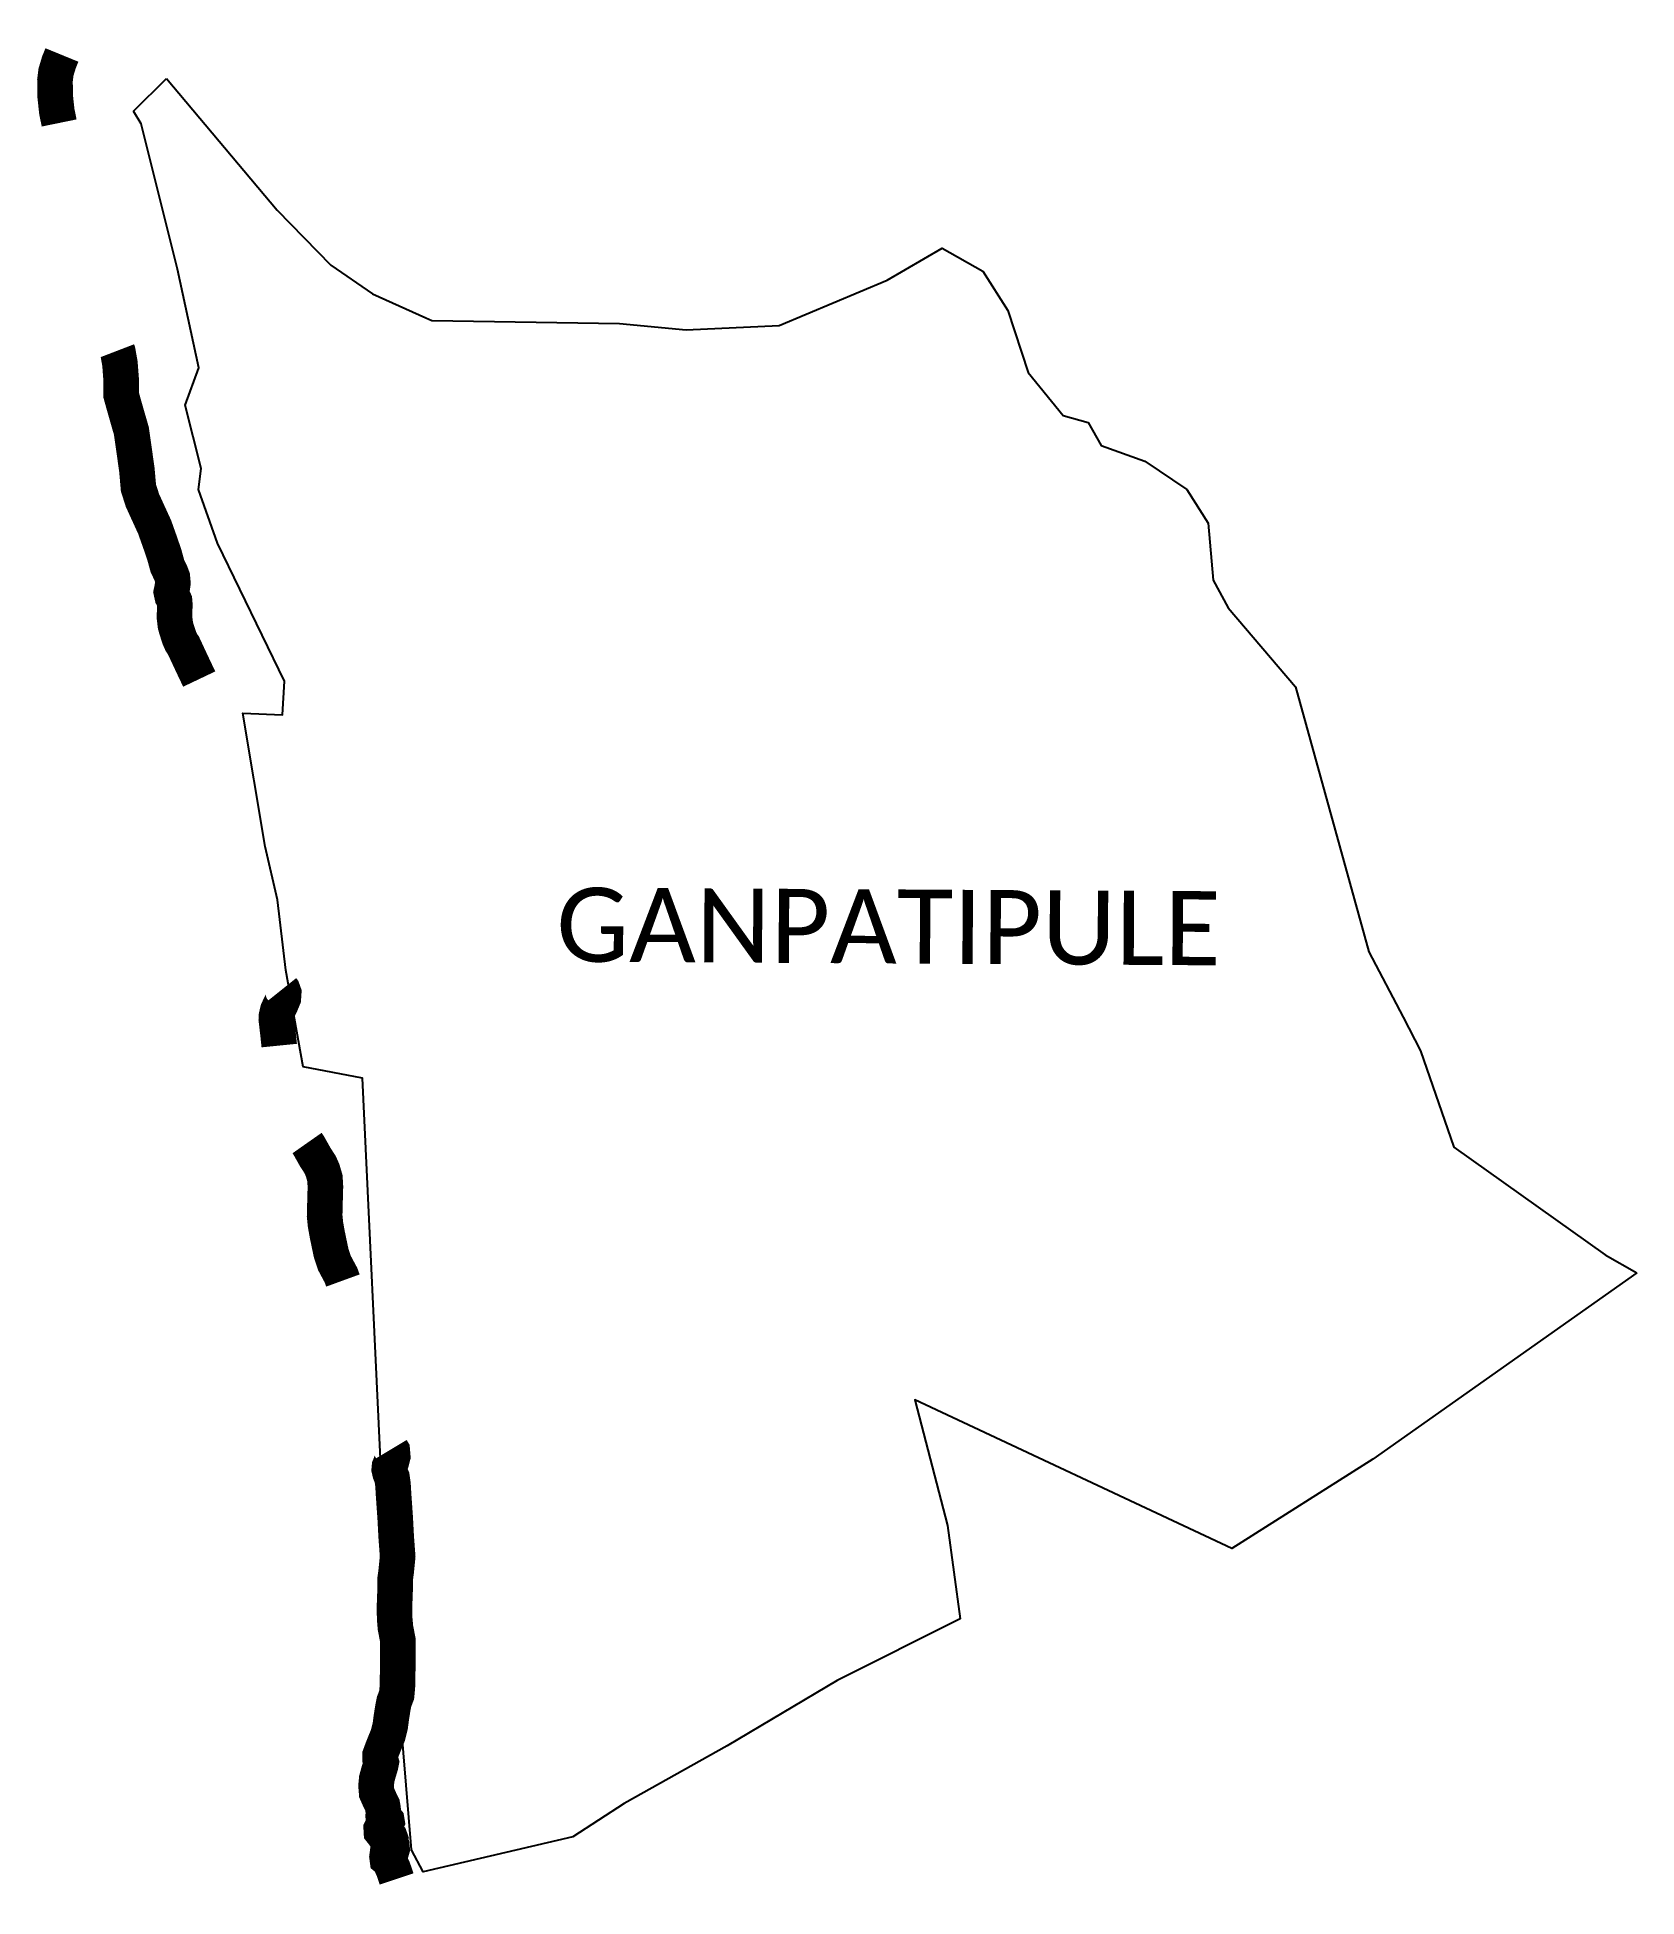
# Model space of a CAD drawing. Header units: metres. Extents: x 315282 to 317530, y 1894956 to 1897568.
import ezdxf

# ---------------------------------------------------------------- set-up
doc = ezdxf.new("R2010")
doc.units = ezdxf.units.M
for name, color, linetype in [('NATURALLY PROTECTED', 3, 'Continuous'), ('village', 3, 'Continuous'), ('VILLAGE NAME', 250, 'Continuous')]:
    doc.layers.add(name, color=color, linetype=linetype)
doc.styles.get("Standard").update_dxf_attribs({"font": 'calibri.ttf'})

msp = doc.modelspace()

# ---------------------------------------------------------------- linework, layer by layer
at = {"layer": 'NATURALLY PROTECTED', "color": 116, "true_color": 0x136734, "const_width": 50, "flags": 128}
for points in [[(315317.1, 1897543.5), (315313, 1897533.5), (315308.8, 1897519.6), (315307.3, 1897507.9), (315307.7, 1897484.7), (315309.9, 1897464.1), (315313.2, 1897448)], [(315395.1, 1897128.2), (315395.6, 1897126.9), (315398.6, 1897110), (315400.2, 1897089.1), (315400.2, 1897066.3), (315404.2, 1897051.8), (315414.7, 1897015.3), (315422.4, 1896960.8), (315424.6, 1896935.5), (315430.2, 1896917.9), (315447.4, 1896880.3), (315455.6, 1896857.2), (315460.9, 1896841.7), (315465.3, 1896825.6), (315470, 1896815.8), (315472.2, 1896810), (315473, 1896801.6), (315471.9, 1896794.3), (315470.8, 1896789.1), (315472.1, 1896783.1), (315473.5, 1896780.7), (315475.3, 1896776.6), (315475.7, 1896771.8), (315475.5, 1896764.3), (315475.3, 1896753), (315476.5, 1896742.8), (315478.1, 1896736.9), (315482.1, 1896724.6), (315484.8, 1896718.5), (315487.8, 1896714.1), (315500.2, 1896687.5), (315510, 1896666.9)], [(315626.7, 1896231.2), (315627.1, 1896230.7), (315628.7, 1896226.2), (315628.2, 1896218.8), (315624.7, 1896210.4), (315620.4, 1896201.5), (315619, 1896195.5), (315618.4, 1896192.5), (315618.3, 1896189), (315618.9, 1896184), (315619.9, 1896175.4), (315621.2, 1896164), (315622.4, 1896152.1)], [(315661.5, 1896015.2), (315663.6, 1896012.2), (315673.5, 1895994.6), (315679.6, 1895985.4), (315683.4, 1895976.9), (315686.6, 1895965.8), (315687.3, 1895953.8), (315686.7, 1895932.6), (315686.2, 1895913), (315687.4, 1895900.8), (315690, 1895886.3), (315695.4, 1895860.5), (315699.9, 1895846.9), (315709.2, 1895829.5), (315711.9, 1895822.1)], [(315780, 1895585.3), (315781.2, 1895583.3), (315781.9, 1895575), (315779.6, 1895566.2), (315777.4, 1895560.9), (315777, 1895556.7), (315778.3, 1895551.4), (315780.8, 1895545.5), (315782.2, 1895535.8), (315783.2, 1895519.3), (315784.5, 1895500.8), (315785.3, 1895489.5), (315786.8, 1895461.4), (315788.8, 1895434.3), (315786.6, 1895412.5), (315785.2, 1895402.2), (315785.2, 1895387.1), (315784.4, 1895365.4), (315784.5, 1895353.1), (315784.7, 1895345.8), (315785.2, 1895340.6), (315785.6, 1895335.1), (315789, 1895317.3), (315789.1, 1895307.2), (315789.2, 1895289.4), (315788.4, 1895250.8), (315787.3, 1895239.7), (315783.9, 1895230.8), (315782.3, 1895223.2), (315779.8, 1895207.5), (315778.4, 1895196.4), (315775.1, 1895183.3), (315770.7, 1895172.5), (315767.3, 1895164), (315764.1, 1895155.3), (315764.1, 1895150.2), (315765.7, 1895145.1), (315764.9, 1895141.1), (315761.9, 1895131.1), (315759.4, 1895121.9), (315758.5, 1895112.4), (315759.3, 1895102.5), (315763.8, 1895092.4), (315767.4, 1895085), (315768.3, 1895079.9), (315768.7, 1895075.2), (315768.6, 1895071.7), (315768.5, 1895069.5), (315768.6, 1895068.3), (315769.6, 1895066.9), (315772.2, 1895065.1), (315773.5, 1895063.5), (315773.7, 1895062.3), (315773.2, 1895061.3), (315771.8, 1895059.8), (315768.2, 1895056.4), (315765.8, 1895051.8), (315766, 1895048.1), (315767.5, 1895046.2), (315773.2, 1895043.8), (315776.5, 1895041.7), (315777.8, 1895040.2), (315778.7, 1895037.7), (315778, 1895034.1), (315778.5, 1895029.5), (315780.7, 1895026.4), (315781, 1895023.8), (315780.2, 1895021.1), (315778.7, 1895018.7), (315776.2, 1895017.6), (315774.3, 1895015.8), (315773.9, 1895012.8), (315774.3, 1895009.8), (315778.1, 1895006.7), (315780.1, 1895000.7), (315782.2, 1894996.4), (315784.5, 1894990), (315786.2, 1894984.8), (315787.3, 1894981.5)]]:
    msp.add_lwpolyline(points, dxfattribs=at)
at = {"layer": 'village', "flags": 128}
msp.add_lwpolyline([(315417.6, 1897464.7), (315464, 1897510.6)], dxfattribs=at)
at = {"layer": 'village', "color": 3, "true_color": 0x00ff00}
for points in [[(315464, 1897510.6, 0), (315619.7, 1897325.7, 0), (315694.7, 1897248.3, 0), (315753.3, 1897207.9, 0), (315828.4, 1897174.3, 0), (315836.6, 1897170.6, 0), (316100.6, 1897166.4, 0), (316194.3, 1897157.6, 0), (316325, 1897163.6, 0), (316476.8, 1897227.4, 0), (316554, 1897272, 0), (316611.2, 1897240, 0), (316645.9, 1897184.7, 0), (316674.6, 1897097.7, 0), (316723.7, 1897036.9, 0), (316758.9, 1897027.3, 0), (316777.2, 1896995, 0), (316838.6, 1896973.1, 0), (316897.5, 1896933.1, 0), (316927.6, 1896885.7, 0), (316934.6, 1896805.6, 0), (316955.7, 1896767.1, 0), (317050.5, 1896656, 0), (317153.4, 1896283.9, 0), (317201.8, 1896191.9, 0), (317225.8, 1896144.8, 0), (317272.6, 1896009.4, 0), (317485.3, 1895858.4, 0), (317529.9, 1895833.1, 0)], [(317529.9, 1895833.1, 0), (317158.9, 1895571.1, 0), (316961, 1895445.7, 0), (316515.5, 1895654.6, 0), (316561.5, 1895478, 0), (316579.1, 1895347.1, 0), (316406.3, 1895260.1, 0), (316252, 1895168.4, 0), (316107.2, 1895087.5, 0), (316034.7, 1895040.7, 0), (315824.5, 1894991.4, 0), (315808.3, 1895022.6, 0), (315767.2, 1895522, 0), (315739.6, 1896106.2, 0), (315656, 1896122.4, 0), (315631.6, 1896257.8, 0), (315620, 1896356.7, 0), (315602.6, 1896431.9, 0), (315571.1, 1896618.8, 0), (315627.2, 1896616.9, 0), (315629.8, 1896663.9, 0), (315535.7, 1896857.6, 0), (315509.1, 1896933.3, 0), (315512.8, 1896962.9, 0), (315490.3, 1897051.8, 0), (315509.4, 1897104.2, 0), (315479.3, 1897242.5, 0), (315428.4, 1897447, 0), (315417.6, 1897464.7, 0)]]:
    msp.add_polyline3d(points, dxfattribs=at)

# ---------------------------------------------------------------- texts
at = {"layer": 'VILLAGE NAME', "insert": (316012.2, 1896374.1), "char_height": 104.042, "attachment_point": 1, "rotation": 359.6762}
msp.add_mtext_dynamic_manual_height_columns('GANPATIPULE', width=1567.856, gutter_width=520.2, heights=[0], dxfattribs=at)

doc.saveas('drawing.dxf')
